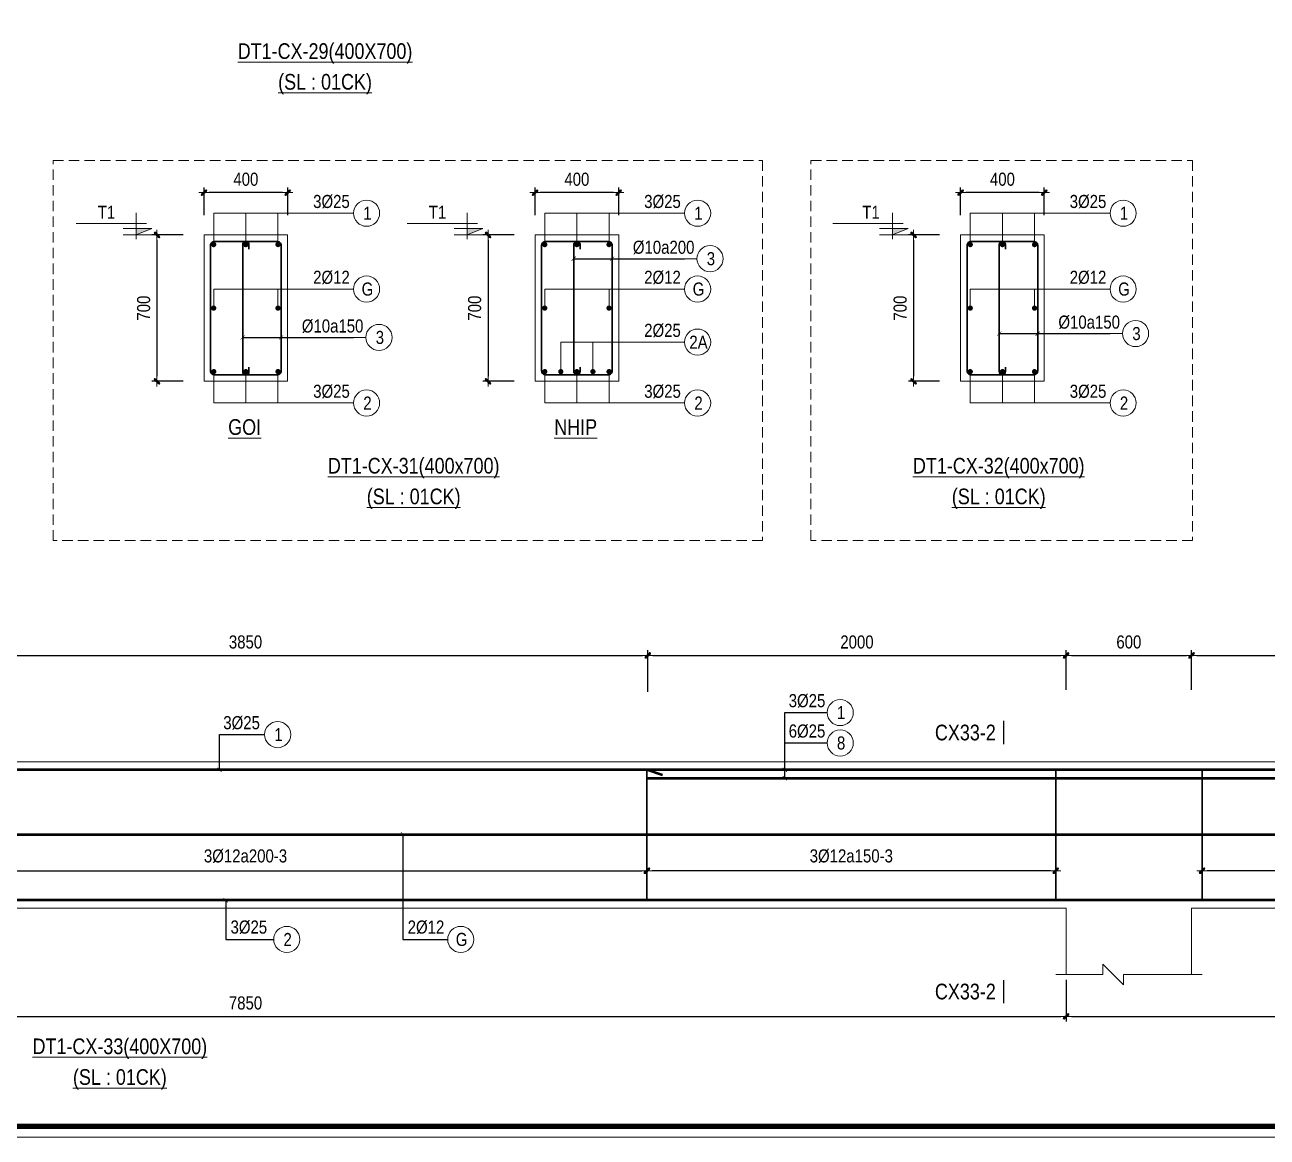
# Model space of a CAD drawing. Header units: millimetres. Extents: x 397144 to 8960116, y 345581 to 674207.
# Drawn here: x 5001605 to 5007547, y 602485 to 607804 of the extents above; entities that cross this region are included whole.
import ezdxf
from ezdxf.enums import TextEntityAlignment as Align
from ezdxf.xclip import XClip

# ---------------------------------------------------------------- set-up
doc = ezdxf.new("R2010")
doc.units = ezdxf.units.MM
doc.header["$XCLIPFRAME"] = 0
doc.header["$PDSIZE"] = -10
doc.linetypes.add('HIDDEN', pattern=[0.375, 0.25, -0.125])
doc.layers.get('0').update_dxf_attribs({"linetype": 'CONTINUOUS'})
doc.layers.get('Defpoints').update_dxf_attribs({"color": 12, "linetype": 'CONTINUOUS'})
for name, color, linetype, lineweight in [('CDAI', 8, 'CONTINUOUS', 30), ('CTHEP', 2, 'CONTINUOUS', 50), ('DBAO', 3, 'CONTINUOUS', 20), ('DGIONG', 4, 'CONTINUOUS', 13), ('KTH', 150, 'CONTINUOUS', 5), ('Net khuat', 8, 'HIDDEN', 13), ('STICK', 1, 'CONTINUOUS', 9), ('TEXT', 7, 'CONTINUOUS', 15)]:
    doc.layers.add(name, color=color, linetype=linetype, lineweight=lineweight)
doc.layers.add('HATCH', color=7, linetype='CONTINUOUS', lineweight=5, true_color=0x2491ff)
doc.styles.add('Star-HelCon', font='VHELVCN_0.TTF')
doc.styles.add('TTP-HelCon', font='VHELVCN_0.TTF')
doc.styles.add('VNI-HELVE-CONDENSE', font='VHELVCN_0.TTF')
doc.dimstyles.new('kc-25', dxfattribs={"dimtxt": 62.5, "dimasz": 20, "dimexe": 20, "dimexo": 50, "dimgap": 25, "dimtad": 3, "dimdec": 0, "dimzin": 0, "dimdsep": 46, "dimtxsty": 'VNI-HELVE-CONDENSE', "dimblk": 'DIM', "dimcen": 2.5, "dimclrd": 256, "dimclre": 154, "dimclrt": 7, "dimaunit": 1, "dimadec": 0, "dimazin": 0, "dimtfac": 1, "dimtdec": 0, "dimtix": 1, "dimtmove": 0, "dimatfit": 3, "dimldrblk": 'DOT', "dimfxl": 1, "dimtolj": 1, "dimtzin": 0, "dimarcsym": 0})
doc.dimstyles.new('TTP-25', dxfattribs={"dimscale": 25, "dimtxt": 2.5, "dimasz": 1, "dimexe": 1, "dimexo": 1, "dimgap": 0.09, "dimtad": 0, "dimdec": 4, "dimrnd": 5, "dimzin": 9, "dimdsep": 46, "dimtxsty": 'TTP-HelCon', "dimblk": 'Stick1', "dimcen": 0.09, "dimdle": 1.5, "dimclrd": 256, "dimclre": 256, "dimclrt": 7, "dimadec": 0, "dimazin": 0, "dimtfac": 1, "dimtdec": 4, "dimtmove": 0, "dimatfit": 3, "dimldrblk": '_ArchTick1', "dimfxl": 1, "dimtvp": 1, "dimtolj": 1, "dimtzin": 0, "dimarcsym": 0})

# ---------------------------------------------------------------- blocks, each defined once
blk = doc.blocks.new('Stick1')
at = {"layer": 'STICK'}
h = blk.add_hatch(color=256, dxfattribs=at)
edge = h.paths.add_edge_path()
edge.add_line((0.3, 0.5), (-0.5, -0.3))
edge.add_arc((-0.4, -0.4), 0.141, 135, 315)
edge.add_line((-0.3, -0.5), (0.5, 0.3))
edge.add_arc((0.4, 0.4), 0.141, 315, 495)
blk.add_line((1, 0), (-1, 0), dxfattribs=at)
blk.add_lwpolyline([(0.3, 0.5), (-0.5, -0.3, 1), (-0.3, -0.5), (0.5, 0.3, 1), (0.3, 0.5, 1)], format="xyb", dxfattribs=at)
blk = doc.blocks.new('*D1518')
at = {"layer": 'Defpoints', "color": 0, "ltscale": 500, "transparency": 16777216}
for p in [(5002462.4, 607002.1), (5002462.4, 606868.8), (5002862.4, 606868.8)]:
    blk.add_point(p, dxfattribs=at)
at = {"layer": 'KTH', "lineweight": -2, "ltscale": 500, "transparency": 16777216}
for p, q in [((5002462.4, 606893.8), (5002462.4, 607027.1)), ((5002837.4, 607002.1), (5002487.4, 607002.1)), ((5002862.4, 606893.8), (5002862.4, 607027.1))]:
    blk.add_line(p, q, dxfattribs=at)
at = {"layer": 'KTH', "lineweight": -2, "ltscale": 500, "transparency": 16777216, "xscale": 25, "yscale": 25, "zscale": 25, "rotation": 180}
blk.add_blockref('Stick1', (5002462.4, 607002.1), dxfattribs=at)
at = {"layer": 'KTH', "lineweight": -2, "ltscale": 500, "transparency": 16777216, "xscale": 25, "yscale": 25, "zscale": 25}
blk.add_blockref('Stick1', (5002862.4, 607002.1), dxfattribs=at)
at = {"layer": 'KTH', "color": 7, "ltscale": 500, "transparency": 16777216, "insert": (5002662.4, 607065.9), "char_height": 62.5, "attachment_point": 5, "style": 'TTP-HelCon'}
blk.add_mtext('\\A1;400', dxfattribs=at)
blk = doc.blocks.new('_ArchTick1')
at = {"color": 0, "const_width": 3.81}
blk.add_lwpolyline([(-12.7, -12.7), (12.7, 12.7)], dxfattribs=at)
blk = doc.blocks.new('*D1519')
at = {"layer": 'Defpoints', "color": 0, "ltscale": 500, "transparency": 16777216}
for p in [(5002387.2, 606799.8), (5002237.4, 606099.8), (5002387.2, 606099.8)]:
    blk.add_point(p, dxfattribs=at)
at = {"layer": 'KTH', "lineweight": -2, "ltscale": 500, "transparency": 16777216}
for p, q in [((5002362.2, 606799.8), (5002212.4, 606799.8)), ((5002237.4, 606774.8), (5002237.4, 606124.8)), ((5002362.2, 606099.8), (5002212.4, 606099.8))]:
    blk.add_line(p, q, dxfattribs=at)
at = {"layer": 'KTH', "lineweight": -2, "ltscale": 500, "transparency": 16777216, "xscale": 25, "yscale": 25, "zscale": 25}
for p, rotation in [((5002237.4, 606799.8), 90), ((5002237.4, 606099.8), 270)]:
    blk.add_blockref('Stick1', p, dxfattribs=dict(at, rotation=rotation))
at = {"layer": 'KTH', "color": 7, "ltscale": 500, "transparency": 16777216, "insert": (5002173.6, 606449.8), "char_height": 62.5, "attachment_point": 5, "rotation": 90, "style": 'TTP-HelCon'}
blk.add_mtext('\\A1;700', dxfattribs=at)
blk = doc.blocks.new('CODE')
at = {"layer": 'DBAO'}
for p, q in [((-62.5, -20), (-62.5, 105)), ((-62.5, 0), (-137.5, 30)), ((-137.5, 30), (0, 30)), ((-137.5, 0), (0, 0)), ((-112.5, 55), (223.6, 55))]:
    blk.add_line(p, q, dxfattribs=at)
at = {"layer": 'HATCH', "color": 1}
blk.add_solid([(-62.5, 0), (-137.5, 30), (-62.5, 30)], dxfattribs=at)
blk = doc.blocks.new('DIM')
h = blk.add_hatch(color=1)
h.paths.add_polyline_path([(0.49, 0.29, 1), (0.29, 0.49), (-0.19, 0), (0.19, 0)])
h.paths.add_polyline_path([(0.19, 0), (-0.19, 0), (-0.49, -0.29, 1), (-0.29, -0.49)])
at = {"color": 9}
for p, q in [((-0.19, 0), (-1.5, 0)), ((0.19, 0), (1.5, 0))]:
    blk.add_line(p, q, dxfattribs=at)
at = {"color": 1}
for p, q in [((-0.49, -0.29), (0.29, 0.49)), ((-0.29, -0.49), (0.49, 0.29)), ((-0.19, 0), (0.19, 0))]:
    blk.add_line(p, q, dxfattribs=at)
blk.add_arc((-0.39, -0.39), 0.138, 135, 315, dxfattribs=at)
blk = doc.blocks.new('*D1516')
at = {"layer": 'Defpoints', "color": 0, "ltscale": 500, "transparency": 16777216}
for p in [(5004045.7, 607002.1), (5004045.7, 606868.8), (5004445.7, 606868.8)]:
    blk.add_point(p, dxfattribs=at)
at = {"layer": 'KTH', "lineweight": -2, "ltscale": 500, "transparency": 16777216}
for p, q in [((5004045.7, 606893.8), (5004045.7, 607027.1)), ((5004420.7, 607002.1), (5004070.7, 607002.1)), ((5004445.7, 606893.8), (5004445.7, 607027.1))]:
    blk.add_line(p, q, dxfattribs=at)
at = {"layer": 'KTH', "lineweight": -2, "ltscale": 500, "transparency": 16777216, "xscale": 25, "yscale": 25, "zscale": 25, "rotation": 180}
blk.add_blockref('Stick1', (5004045.7, 607002.1), dxfattribs=at)
at = {"layer": 'KTH', "lineweight": -2, "ltscale": 500, "transparency": 16777216, "xscale": 25, "yscale": 25, "zscale": 25}
blk.add_blockref('Stick1', (5004445.7, 607002.1), dxfattribs=at)
at = {"layer": 'KTH', "color": 7, "ltscale": 500, "transparency": 16777216, "insert": (5004245.7, 607065.9), "char_height": 62.5, "attachment_point": 5, "style": 'TTP-HelCon'}
blk.add_mtext('\\A1;400', dxfattribs=at)
blk = doc.blocks.new('*D1517')
at = {"layer": 'Defpoints', "color": 0, "ltscale": 500, "transparency": 16777216}
for p in [(5003970.6, 606799.8), (5003820.8, 606099.8), (5003970.6, 606099.8)]:
    blk.add_point(p, dxfattribs=at)
at = {"layer": 'KTH', "lineweight": -2, "ltscale": 500, "transparency": 16777216}
for p, q in [((5003945.6, 606799.8), (5003795.8, 606799.8)), ((5003820.8, 606774.8), (5003820.8, 606124.8)), ((5003945.6, 606099.8), (5003795.8, 606099.8))]:
    blk.add_line(p, q, dxfattribs=at)
at = {"layer": 'KTH', "lineweight": -2, "ltscale": 500, "transparency": 16777216, "xscale": 25, "yscale": 25, "zscale": 25}
for p, rotation in [((5003820.8, 606799.8), 90), ((5003820.8, 606099.8), 270)]:
    blk.add_blockref('Stick1', p, dxfattribs=dict(at, rotation=rotation))
at = {"layer": 'KTH', "color": 7, "ltscale": 500, "transparency": 16777216, "insert": (5003756.9, 606449.8), "char_height": 62.5, "attachment_point": 5, "rotation": 90, "style": 'TTP-HelCon'}
blk.add_mtext('\\A1;700', dxfattribs=at)
blk = doc.blocks.new('*D1520')
at = {"layer": 'Defpoints', "color": 0, "ltscale": 500, "transparency": 16777216}
for p in [(5006081.1, 607002.1), (5006081.1, 606868.8), (5006481.1, 606868.8)]:
    blk.add_point(p, dxfattribs=at)
at = {"layer": 'KTH', "lineweight": -2, "ltscale": 500, "transparency": 16777216}
for p, q in [((5006081.1, 606893.8), (5006081.1, 607027.1)), ((5006456.1, 607002.1), (5006106.1, 607002.1)), ((5006481.1, 606893.8), (5006481.1, 607027.1))]:
    blk.add_line(p, q, dxfattribs=at)
at = {"layer": 'KTH', "lineweight": -2, "ltscale": 500, "transparency": 16777216, "xscale": 25, "yscale": 25, "zscale": 25, "rotation": 180}
blk.add_blockref('Stick1', (5006081.1, 607002.1), dxfattribs=at)
at = {"layer": 'KTH', "lineweight": -2, "ltscale": 500, "transparency": 16777216, "xscale": 25, "yscale": 25, "zscale": 25}
blk.add_blockref('Stick1', (5006481.1, 607002.1), dxfattribs=at)
at = {"layer": 'KTH', "color": 7, "ltscale": 500, "transparency": 16777216, "insert": (5006281.1, 607065.9), "char_height": 62.5, "attachment_point": 5, "style": 'TTP-HelCon'}
blk.add_mtext('\\A1;400', dxfattribs=at)
blk = doc.blocks.new('*D1521')
at = {"layer": 'Defpoints', "color": 0, "ltscale": 500, "transparency": 16777216}
for p in [(5006005.9, 606799.8), (5005856.1, 606099.8), (5006005.9, 606099.8)]:
    blk.add_point(p, dxfattribs=at)
at = {"layer": 'KTH', "lineweight": -2, "ltscale": 500, "transparency": 16777216}
for p, q in [((5005980.9, 606799.8), (5005831.1, 606799.8)), ((5005856.1, 606774.8), (5005856.1, 606124.8)), ((5005980.9, 606099.8), (5005831.1, 606099.8))]:
    blk.add_line(p, q, dxfattribs=at)
at = {"layer": 'KTH', "lineweight": -2, "ltscale": 500, "transparency": 16777216, "xscale": 25, "yscale": 25, "zscale": 25}
for p, rotation in [((5005856.1, 606799.8), 90), ((5005856.1, 606099.8), 270)]:
    blk.add_blockref('Stick1', p, dxfattribs=dict(at, rotation=rotation))
at = {"layer": 'KTH', "color": 7, "ltscale": 500, "transparency": 16777216, "insert": (5005792.2, 606449.8), "char_height": 62.5, "attachment_point": 5, "rotation": 90, "style": 'TTP-HelCon'}
blk.add_mtext('\\A1;700', dxfattribs=at)
blk = doc.blocks.new('*D1527')
at = {"layer": 'Defpoints', "color": 0, "transparency": 16777216}
for p in [(5004580.8, 603899.1), (5006535.8, 603816.6), (5004580.8, 603759.1)]:
    blk.add_point(p, dxfattribs=at)
at = {"layer": 'KTH', "lineweight": -2, "transparency": 16777216}
for p, q in [((5004580.8, 603874.1), (5004580.8, 603734.1)), ((5006535.8, 603791.6), (5006535.8, 603734.1)), ((5006510.8, 603759.1), (5004605.8, 603759.1))]:
    blk.add_line(p, q, dxfattribs=at)
at = {"layer": 'KTH', "lineweight": -2, "transparency": 16777216, "xscale": 25, "yscale": 25, "zscale": 25, "rotation": 180}
blk.add_blockref('Stick1', (5004580.8, 603759.1), dxfattribs=at)
at = {"layer": 'KTH', "lineweight": -2, "transparency": 16777216, "xscale": 25, "yscale": 25, "zscale": 25}
blk.add_blockref('Stick1', (5006535.8, 603759.1), dxfattribs=at)
at = {"layer": 'KTH', "color": 7, "transparency": 16777216, "insert": (5005558.3, 603829.1), "char_height": 62.5, "attachment_point": 5, "style": 'TTP-HelCon'}
blk.add_mtext('\\A1;3Þ12a150-3', dxfattribs=at)
blk = doc.blocks.new('*D1528')
at = {"layer": 'Defpoints', "color": 0, "transparency": 16777216}
for p in [(5007185.8, 604789), (5006585.8, 604635.9), (5007185.8, 604635.9)]:
    blk.add_point(p, dxfattribs=at)
at = {"layer": 'KTH', "lineweight": -2, "transparency": 16777216}
for p, q in [((5006585.8, 604660.9), (5006585.8, 604814)), ((5006610.8, 604789), (5007160.8, 604789)), ((5007185.8, 604660.9), (5007185.8, 604814))]:
    blk.add_line(p, q, dxfattribs=at)
at = {"layer": 'KTH', "lineweight": -2, "transparency": 16777216, "xscale": 25, "yscale": 25, "zscale": 25, "rotation": 180}
blk.add_blockref('Stick1', (5006585.8, 604789), dxfattribs=at)
at = {"layer": 'KTH', "lineweight": -2, "transparency": 16777216, "xscale": 25, "yscale": 25, "zscale": 25}
blk.add_blockref('Stick1', (5007185.8, 604789), dxfattribs=at)
at = {"layer": 'KTH', "color": 7, "transparency": 16777216, "insert": (5006885.8, 604852.9), "char_height": 62.5, "attachment_point": 5, "style": 'TTP-HelCon'}
blk.add_mtext('\\A1;600', dxfattribs=at)
blk = doc.blocks.new('*D1530')
at = {"layer": 'Defpoints', "color": 0, "transparency": 16777216}
for p in [(5006585.8, 604789), (5004584.8, 604599.9), (5006585.8, 604599.9)]:
    blk.add_point(p, dxfattribs=at)
at = {"layer": 'KTH', "lineweight": -2, "transparency": 16777216}
for p, q in [((5004584.8, 604624.9), (5004584.8, 604814)), ((5004609.8, 604789), (5006560.8, 604789)), ((5006585.8, 604624.9), (5006585.8, 604814))]:
    blk.add_line(p, q, dxfattribs=at)
at = {"layer": 'KTH', "lineweight": -2, "transparency": 16777216, "xscale": 25, "yscale": 25, "zscale": 25, "rotation": 180}
blk.add_blockref('Stick1', (5004584.8, 604789), dxfattribs=at)
at = {"layer": 'KTH', "lineweight": -2, "transparency": 16777216, "xscale": 25, "yscale": 25, "zscale": 25}
blk.add_blockref('Stick1', (5006585.8, 604789), dxfattribs=at)
at = {"layer": 'KTH', "color": 7, "transparency": 16777216, "insert": (5005585.3, 604852.8), "char_height": 62.5, "attachment_point": 5, "style": 'TTP-HelCon'}
blk.add_mtext('\\A1;2000', dxfattribs=at)
blk = doc.blocks.new('*D1531')
at = {"layer": 'Defpoints', "color": 0, "transparency": 16777216}
for p in [(5009586.8, 604789), (5007185.8, 604600), (5009586.8, 604600)]:
    blk.add_point(p, dxfattribs=at)
at = {"layer": 'KTH', "lineweight": -2, "transparency": 16777216}
for p, q in [((5007185.8, 604625), (5007185.8, 604814)), ((5007210.8, 604789), (5009561.8, 604789)), ((5009586.8, 604625), (5009586.8, 604814))]:
    blk.add_line(p, q, dxfattribs=at)
at = {"layer": 'KTH', "lineweight": -2, "transparency": 16777216, "xscale": 25, "yscale": 25, "zscale": 25, "rotation": 180}
blk.add_blockref('Stick1', (5007185.8, 604789), dxfattribs=at)
at = {"layer": 'KTH', "lineweight": -2, "transparency": 16777216, "xscale": 25, "yscale": 25, "zscale": 25}
blk.add_blockref('Stick1', (5009586.8, 604789), dxfattribs=at)
at = {"layer": 'KTH', "color": 7, "transparency": 16777216, "insert": (5008386.3, 604852.9), "char_height": 62.5, "attachment_point": 5, "style": 'TTP-HelCon'}
blk.add_mtext('\\A1;2400', dxfattribs=at)
blk = doc.blocks.new('*D1532')
at = {"layer": 'Defpoints', "color": 0, "transparency": 16777216}
for p in [(5000740.8, 603899.2), (5004580.8, 603899.1), (5004580.8, 603759.1)]:
    blk.add_point(p, dxfattribs=at)
at = {"layer": 'KTH', "lineweight": -2, "transparency": 16777216}
for p, q in [((5000740.8, 603874.2), (5000740.8, 603734.1)), ((5004580.8, 603874.1), (5004580.8, 603734.1)), ((5000765.8, 603759.1), (5004555.8, 603759.1))]:
    blk.add_line(p, q, dxfattribs=at)
at = {"layer": 'KTH', "lineweight": -2, "transparency": 16777216, "xscale": 25, "yscale": 25, "zscale": 25, "rotation": 180}
blk.add_blockref('Stick1', (5000740.8, 603759.1), dxfattribs=at)
at = {"layer": 'KTH', "lineweight": -2, "transparency": 16777216, "xscale": 25, "yscale": 25, "zscale": 25}
blk.add_blockref('Stick1', (5004580.8, 603759.1), dxfattribs=at)
at = {"layer": 'KTH', "color": 7, "transparency": 16777216, "insert": (5002660.8, 603829), "char_height": 62.5, "attachment_point": 5, "style": 'TTP-HelCon'}
blk.add_mtext('\\A1;3Þ12a200-3', dxfattribs=at)
blk = doc.blocks.new('*D1533')
at = {"layer": 'Defpoints', "color": 0, "transparency": 16777216}
for p in [(5004584.8, 604789), (5000736.8, 604600), (5004584.8, 604589)]:
    blk.add_point(p, dxfattribs=at)
at = {"layer": 'KTH', "lineweight": -2, "transparency": 16777216}
for p, q in [((5000736.8, 604625), (5000736.8, 604814)), ((5000761.8, 604789), (5004559.8, 604789)), ((5004584.8, 604614), (5004584.8, 604814))]:
    blk.add_line(p, q, dxfattribs=at)
at = {"layer": 'KTH', "lineweight": -2, "transparency": 16777216, "xscale": 25, "yscale": 25, "zscale": 25, "rotation": 180}
blk.add_blockref('Stick1', (5000736.8, 604789), dxfattribs=at)
at = {"layer": 'KTH', "lineweight": -2, "transparency": 16777216, "xscale": 25, "yscale": 25, "zscale": 25}
blk.add_blockref('Stick1', (5004584.8, 604789), dxfattribs=at)
at = {"layer": 'KTH', "color": 7, "transparency": 16777216, "insert": (5002660.8, 604852.9), "char_height": 62.5, "attachment_point": 5, "style": 'TTP-HelCon'}
blk.add_mtext('\\A1;3850', dxfattribs=at)
blk = doc.blocks.new('*D1542')
at = {"layer": 'Defpoints', "color": 0, "transparency": 16777216}
for p in [(4998735.8, 603557.7), (5006585.8, 603260.6), (5006585.8, 603062.7)]:
    blk.add_point(p, dxfattribs=at)
at = {"layer": 'KTH', "lineweight": -2, "transparency": 16777216}
for p, q in [((4998735.8, 603532.7), (4998735.8, 603037.7)), ((5006585.8, 603235.6), (5006585.8, 603037.7)), ((4998760.8, 603062.7), (5006560.8, 603062.7))]:
    blk.add_line(p, q, dxfattribs=at)
at = {"layer": 'KTH', "lineweight": -2, "transparency": 16777216, "xscale": 25, "yscale": 25, "zscale": 25, "rotation": 180}
blk.add_blockref('Stick1', (4998735.8, 603062.7), dxfattribs=at)
at = {"layer": 'KTH', "lineweight": -2, "transparency": 16777216, "xscale": 25, "yscale": 25, "zscale": 25}
blk.add_blockref('Stick1', (5006585.8, 603062.7), dxfattribs=at)
at = {"layer": 'KTH', "color": 7, "transparency": 16777216, "insert": (5002660.8, 603126.5), "char_height": 62.5, "attachment_point": 5, "style": 'TTP-HelCon'}
blk.add_mtext('\\A1;7850', dxfattribs=at)
blk = doc.blocks.new('*D1543')
at = {"layer": 'Defpoints', "color": 0, "transparency": 16777216}
for p in [(5006585.8, 603262.9), (5014984.6, 603180.1), (5014984.6, 603062.7)]:
    blk.add_point(p, dxfattribs=at)
at = {"layer": 'KTH', "lineweight": -2, "transparency": 16777216}
for p, q in [((5006585.8, 603237.9), (5006585.8, 603037.7)), ((5014984.6, 603155.1), (5014984.6, 603037.7)), ((5006610.8, 603062.7), (5014959.6, 603062.7))]:
    blk.add_line(p, q, dxfattribs=at)
at = {"layer": 'KTH', "lineweight": -2, "transparency": 16777216, "xscale": 25, "yscale": 25, "zscale": 25, "rotation": 180}
blk.add_blockref('Stick1', (5006585.8, 603062.7), dxfattribs=at)
at = {"layer": 'KTH', "lineweight": -2, "transparency": 16777216, "xscale": 25, "yscale": 25, "zscale": 25}
blk.add_blockref('Stick1', (5014984.6, 603062.7), dxfattribs=at)
at = {"layer": 'KTH', "color": 7, "transparency": 16777216, "insert": (5010785.2, 603126.5), "char_height": 62.5, "attachment_point": 5, "style": 'TTP-HelCon'}
blk.add_mtext('\\A1;9600', dxfattribs=at)
blk = doc.blocks.new('*D1535')
at = {"layer": 'Defpoints', "color": 0, "transparency": 16777216}
for p in [(5007235.8, 603899.1), (5009590.8, 603816.6), (5007235.8, 603759.1)]:
    blk.add_point(p, dxfattribs=at)
at = {"layer": 'KTH', "lineweight": -2, "transparency": 16777216}
for p, q in [((5007235.8, 603874.1), (5007235.8, 603734.1)), ((5009590.8, 603791.6), (5009590.8, 603734.1)), ((5009565.8, 603759.1), (5007260.8, 603759.1))]:
    blk.add_line(p, q, dxfattribs=at)
at = {"layer": 'KTH', "lineweight": -2, "transparency": 16777216, "xscale": 25, "yscale": 25, "zscale": 25, "rotation": 180}
blk.add_blockref('Stick1', (5007235.8, 603759.1), dxfattribs=at)
at = {"layer": 'KTH', "lineweight": -2, "transparency": 16777216, "xscale": 25, "yscale": 25, "zscale": 25}
blk.add_blockref('Stick1', (5009590.8, 603759.1), dxfattribs=at)
at = {"layer": 'KTH', "color": 7, "transparency": 16777216, "insert": (5008413.3, 603829.1), "char_height": 62.5, "attachment_point": 5, "style": 'TTP-HelCon'}
blk.add_mtext('\\A1;3Þ12a150-3', dxfattribs=at)
blk = doc.blocks.new('MC')
at = {"layer": 'CTHEP', "const_width": 10}
blk.add_lwpolyline([(0, 150), (0, 0)], dxfattribs=at)
at = {"layer": 'TEXT', "style": 'TTP-HelCon'}
blk.add_attdef('A', text='', height=100, dxfattribs=at).set_placement((-50, 25.5), align=Align.RIGHT)
blk = doc.blocks.new('CX28')
at = {"layer": 'CTHEP'}
blk.add_line((5053030.18222, 532731.7149), (5097531.87558, 532731.66677), dxfattribs=at)
for points in [[(5097715.24036, 532412.46726), (5097715.24036, 533040.65447), (5052876.45717, 533040.71921), (5052876.45717, 532414.45672)], [(5052911.67392, 532795.12013), (5052911.67392, 532418.73006), (5052911.67392, 532418.73006), (5053145.32759, 532418.707), (5068846.45578, 532418.67871), (5069420.50128, 532418.67683), (5097679.69928, 532418.65468), (5097679.69928, 532941.5302)]]:
    blk.add_lwpolyline(points, dxfattribs=at)
at = {"layer": 'DBAO'}
blk.add_lwpolyline([(5090646.45856, 532379.61946), (5097745.24037, 532379.61208), (5097745.24037, 533079.60878), (5068994.36202, 533079.65363)], dxfattribs=at)
at = {"layer": 'Net khuat', "ltscale": 200}
blk.add_lwpolyline([(5052846.45717, 532849.73002), (5097745.24037, 532849.73002)], dxfattribs=at)
blk = doc.blocks.new('CX29')
at = {"layer": 'TEXT', "style": 'TTP-HelCon'}
for s, p in [('%%UDT1-CX-29(400X700)', (5074088.5111, 521574.88129)), ('%%U(SL : 01CK)', (5074088.5111, 521427.98669))]:
    blk.add_text(s, height=75, dxfattribs=at).set_placement(p, align=Align.CENTER)
blk = doc.blocks.new('CHG_XX_Khung ten')
blk.add_lwpolyline([(15, 579), (826, 579), (826, 15), (15, 15)], close=True)
at = {"color": 4, "linetype": 'Continuous', "const_width": 1}
blk.add_lwpolyline([(17, 577), (824, 577), (824, 17), (17, 17)], close=True, dxfattribs=at)

msp = doc.modelspace()

# ---------------------------------------------------------------- linework, layer by layer
at = {"layer": 'CDAI', "ltscale": 52.5}
for p, q in [((5004580.79672, 604245.64863), (5004580.79672, 603619.67763)), ((5006535.79672, 604245.72076), (5006535.79672, 603615.72076)), ((5007235.79412, 604245.71693), (5007235.79412, 603619.7008))]:
    msp.add_line(p, q, dxfattribs=at)
at = {"layer": 'CDAI'}
for points in [[(5002512.39254, 606768.55951), (5002812.39254, 606768.55951, -0.4142135624), (5002831.14254, 606749.80951), (5002831.14254, 606149.80951, -0.4142135624), (5002812.39254, 606131.05951), (5002512.39254, 606131.05951, -0.4142135624), (5002493.64254, 606149.80951), (5002493.64254, 606749.80951, -0.4142135624)], [(5004095.74194, 606768.55951), (5004395.74194, 606768.55951, -0.4142135624), (5004414.49194, 606749.80951), (5004414.49194, 606149.80951, -0.4142135624), (5004395.74194, 606131.05951), (5004095.74194, 606131.05951, -0.4142135624), (5004076.99194, 606149.80951), (5004076.99194, 606749.80951, -0.4142135624)], [(5006131.0534, 606768.55951), (5006431.0534, 606768.55951, -0.4142135624), (5006449.8034, 606749.80951), (5006449.8034, 606149.80951, -0.4142135624), (5006431.0534, 606131.05951), (5006131.0534, 606131.05951, -0.4142135624), (5006112.3034, 606149.80951), (5006112.3034, 606749.80951, -0.4142135624)]]:
    msp.add_lwpolyline(points, format="xyb", close=True, dxfattribs=at)
for points in [[(5002677.39254, 606731.63952), (5002677.39254, 606753.55951, 0.4142135624), (5002662.39254, 606768.55951), (5002662.39254, 606768.55951, 0.4142135624), (5002647.39254, 606753.55951), (5002647.39254, 606146.05951, 0.4142135624), (5002662.39254, 606131.05951), (5002662.39254, 606131.05951, 0.4142135624), (5002677.39254, 606146.05951), (5002677.39254, 606167.9795)], [(5004260.74194, 606731.63952), (5004260.74194, 606753.55951, 0.4142135624), (5004245.74194, 606768.55951), (5004245.74194, 606768.55951, 0.4142135624), (5004230.74194, 606753.55951), (5004230.74194, 606146.05951, 0.4142135624), (5004245.74194, 606131.05951), (5004245.74194, 606131.05951, 0.4142135624), (5004260.74194, 606146.05951), (5004260.74194, 606167.9795)], [(5006296.0534, 606731.63952), (5006296.0534, 606753.55951, 0.4142135624), (5006281.0534, 606768.55951), (5006281.0534, 606768.55951, 0.4142135624), (5006266.0534, 606753.55951), (5006266.0534, 606146.05951, 0.4142135624), (5006281.0534, 606131.05951), (5006281.0534, 606131.05951, 0.4142135624), (5006296.0534, 606146.05951), (5006296.0534, 606167.9795)]]:
    msp.add_lwpolyline(points, format="xyb", dxfattribs=at)
at = {"layer": 'CTHEP'}
for p, q in [((5004655.79672, 604216.64863), (5004580.79672, 604241.64863)), ((5004580.79672, 604201.64863), (5009584.79811, 604201.6448)), ((4998485.79672, 603932.68042), (5014771.21513, 603932.66074))]:
    msp.add_line(p, q, dxfattribs=at)
at = {"layer": 'CTHEP', "const_width": 12.5}
for points in [[(5002502.39254, 606753.55951, 1), (5002514.89254, 606753.55951, 1)], [(5002656.14254, 606753.55951, 1), (5002668.64254, 606753.55951, 1)], [(5002809.89254, 606753.55951, 1), (5002822.39254, 606753.55951, 1)], [(5004085.74194, 606753.55951, 1), (5004098.24194, 606753.55951, 1)], [(5004239.49194, 606753.55951, 1), (5004251.99194, 606753.55951, 1)], [(5004393.24194, 606753.55951, 1), (5004405.74194, 606753.55951, 1)], [(5006121.0534, 606753.55951, 1), (5006133.5534, 606753.55951, 1)], [(5006274.8034, 606753.55951, 1), (5006287.3034, 606753.55951, 1)], [(5006428.5534, 606753.55951, 1), (5006441.0534, 606753.55951, 1)], [(5002502.39254, 606449.80951, 1), (5002514.89254, 606449.80951, 1)], [(5002809.89254, 606449.80951, 1), (5002822.39254, 606449.80951, 1)], [(5004085.74194, 606449.80951, 1), (5004098.24194, 606449.80951, 1)], [(5004393.24194, 606449.80951, 1), (5004405.74194, 606449.80951, 1)], [(5006121.0534, 606449.80951, 1), (5006133.5534, 606449.80951, 1)], [(5006428.5534, 606449.80951, 1), (5006441.0534, 606449.80951, 1)], [(5002502.39254, 606146.05951, 1), (5002514.89254, 606146.05951, 1)], [(5002656.14254, 606146.05951, 1), (5002668.64254, 606146.05951, 1)], [(5002809.89254, 606146.05951, 1), (5002822.39254, 606146.05951, 1)], [(5004085.74194, 606146.05951, 1), (5004098.24194, 606146.05951, 1)], [(5004162.61694, 606146.05951, 1), (5004175.11694, 606146.05951, 1)], [(5004239.49194, 606146.05951, 1), (5004251.99194, 606146.05951, 1)], [(5004316.36694, 606146.05951, 1), (5004328.86694, 606146.05951, 1)], [(5004393.24194, 606146.05951, 1), (5004405.74194, 606146.05951, 1)], [(5006121.0534, 606146.05951, 1), (5006133.5534, 606146.05951, 1)], [(5006274.8034, 606146.05951, 1), (5006287.3034, 606146.05951, 1)], [(5006428.5534, 606146.05951, 1), (5006441.0534, 606146.05951, 1)]]:
    msp.add_lwpolyline(points, format="xyb", close=True, dxfattribs=at)
at = {"layer": 'CTHEP'}
for points in [[(5014954.57991, 603613.46123), (5014954.57991, 604241.64844), (4998165.79672, 604241.71318), (4998165.79672, 603615.45069)], [(4998196.16551, 603619.72402), (5014920.50449, 603619.64865), (5014920.50449, 604142.52416)]]:
    msp.add_lwpolyline(points, dxfattribs=at)
at = {"layer": 'DBAO', "ltscale": 0.8}
for p, q in [((5006585.79672, 603580.61419), (5006585.79672, 603262.92027)), ((5007185.79672, 603580.61419), (5007185.79672, 603262.91695))]:
    msp.add_line(p, q, dxfattribs=at)
at = {"layer": 'DBAO', "flags": 128}
for points in [[(5002862.39254, 606799.80951), (5002862.39254, 606099.80951), (5002462.39254, 606099.80951), (5002462.39254, 606799.80951)], [(5002462.39254, 606799.80951), (5002862.39254, 606799.80951)], [(5004445.74194, 606799.80951), (5004445.74194, 606099.80951), (5004045.74194, 606099.80951), (5004045.74194, 606799.80951)], [(5004045.74194, 606799.80951), (5004445.74194, 606799.80951)], [(5006481.0534, 606799.80951), (5006481.0534, 606099.80951), (5006081.0534, 606099.80951), (5006081.0534, 606799.80951)], [(5006081.0534, 606799.80951), (5006481.0534, 606799.80951)]]:
    msp.add_lwpolyline(points, dxfattribs=at)
at = {"layer": 'DBAO'}
msp.add_lwpolyline([(5007185.79672, 603580.61355), (5014984.57992, 603580.60604), (5014984.57992, 604280.60275), (4998135.79672, 604280.62558), (4998135.79672, 603580.62446), (5006585.79672, 603580.61419)], dxfattribs=at)
at = {"layer": 'DGIONG'}
for p, q in [((5002508.64254, 606753.55952), (5002508.64254, 606903.55952)), ((5002508.64254, 606903.55951), (5003177.39254, 606903.55951)), ((5002662.39254, 606753.55951), (5002662.39254, 606903.55951)), ((5002816.14254, 606753.55951), (5002816.14254, 606903.55951)), ((5004091.99194, 606753.55951), (5004091.99194, 606903.55951)), ((5004091.99194, 606903.55951), (5004760.74194, 606903.55951)), ((5004245.74194, 606753.55951), (5004245.74194, 606903.55951)), ((5004399.49194, 606753.55951), (5004399.49194, 606903.55951)), ((5006127.3034, 606753.55951), (5006127.3034, 606903.55951)), ((5006127.3034, 606903.55951), (5006796.0534, 606903.55951)), ((5006281.0534, 606753.55951), (5006281.0534, 606903.55951)), ((5006434.8034, 606753.55951), (5006434.8034, 606903.55951)), ((5004414.49194, 606686.19993), (5004820.24194, 606686.19993)), ((5002508.64254, 606449.80952), (5002508.64254, 606540.96716)), ((5002508.64254, 606540.96716), (5003177.39254, 606540.96716)), ((5002816.14254, 606449.80951), (5002816.14254, 606540.96716)), ((5004091.99194, 606449.80951), (5004091.99194, 606540.96716)), ((5004091.99194, 606540.96716), (5004760.74194, 606540.96716)), ((5004399.49194, 606449.80951), (5004399.49194, 606540.96716)), ((5006127.3034, 606449.80951), (5006127.3034, 606540.96716)), ((5006127.3034, 606540.96716), (5006796.0534, 606540.96716)), ((5006434.8034, 606449.80951), (5006434.8034, 606540.96716)), ((5006449.8034, 606328.11008), (5006855.5534, 606328.11008)), ((5002831.14254, 606309.66779), (5003236.89254, 606309.66779)), ((5004168.86694, 606287.19648), (5004760.74194, 606287.19648)), ((5004168.86694, 606146.05951), (5004168.86694, 606287.19648)), ((5004322.61694, 606146.05951), (5004322.61694, 606287.19648)), ((5002508.64254, 605996.05952), (5002508.64254, 606146.05952)), ((5002662.39254, 605996.05951), (5002662.39254, 606146.05951)), ((5002816.14254, 605996.05951), (5002816.14254, 606146.05951)), ((5004091.99194, 605996.05951), (5004091.99194, 606146.05951)), ((5004245.74194, 605996.05951), (5004245.74194, 606146.05951)), ((5004399.49194, 605996.05951), (5004399.49194, 606146.05951)), ((5006127.3034, 605996.05951), (5006127.3034, 606146.05951)), ((5006281.0534, 605996.05951), (5006281.0534, 606146.05951)), ((5006434.8034, 605996.05951), (5006434.8034, 606146.05951)), ((5002508.64254, 605996.05951), (5003177.39254, 605996.05951)), ((5004091.99194, 605996.05951), (5004760.74194, 605996.05951)), ((5006127.3034, 605996.05951), (5006796.0534, 605996.05951))]:
    msp.add_line(p, q, dxfattribs=at)
msp.add_lwpolyline([(4997699.5516, 617054.8672), (5015069.15702, 617054.8672), (5015069.15702, 602536.98804), (4997699.5516, 602536.98804)], close=True, dxfattribs=at)
msp.add_lwpolyline([(5006535.79672, 603262.92027), (5006760.79672, 603262.92027), (5006760.79672, 603312.92027), (5006860.79672, 603212.92027), (5006860.79672, 603262.92027), (5007235.79412, 603262.91644)], dxfattribs=at)
for centre in [(5003239.89254, 606903.55951), (5004823.24194, 606903.55951), (5006858.5534, 606903.55951), (5004882.74194, 606686.19993), (5003239.89254, 606540.96716), (5004823.24194, 606540.96716), (5006858.5534, 606540.96716), (5006918.0534, 606328.11008), (5003299.39254, 606309.66779), (5004823.24194, 606287.19648), (5003239.89254, 605996.05951), (5004823.24194, 605996.05951), (5006858.5534, 605996.05951), (5005505.38956, 604515.52515), (5002814.54755, 604410.23309), (5005505.38956, 604370.22615), (5002858.12858, 603430.77266), (5003690.22038, 603430.72803)]:
    msp.add_circle(centre, 62.5, dxfattribs=at)
at = {"layer": 'Net khuat', "ltscale": 200}
for points in [[(5001740.3733, 607156.24049), (5005134.25008, 607156.24049), (5005134.25008, 605337.94834), (5001740.3733, 605337.94834)], [(5005364.96094, 607156.24049), (5007190.05123, 607156.24049), (5007190.05123, 605337.94834), (5005364.96094, 605337.94834)]]:
    msp.add_lwpolyline(points, close=True, dxfattribs=at)

# ---------------------------------------------------------------- block references
at = {"xscale": 0.75, "yscale": 0.75, "zscale": 0.75}
for p in [(5006286.90095, 604363.60062), (5006286.90095, 603124.85947)]:
    msp.add_blockref('MC', p, dxfattribs=at).add_auto_attribs({'A': 'CX33-2'})
at = {"layer": 'DBAO'}
ref = msp.add_blockref('CX29', (-71047.30223, 86066.57714), dxfattribs=at)
XClip(ref).set_block_clipping_path([(5068886.8367451904, 521317.6238129262), (5085656.3777450388, 523623.1797792785)])
ref = msp.add_blockref('CX28', (-92613.77133, 74707.18727), dxfattribs=at)
XClip(ref).set_block_clipping_path([(5068715.8839562088, 531416.7996376278), (5082106.5128446845, 533729.3399608198)])
at = {"layer": 'KTH', "linetype": 'Continuous', "xscale": -1}
for p in [(5002074.90599, 606799.80952), (5003658.25539, 606799.80951), (5005693.56685, 606799.80951)]:
    msp.add_blockref('CODE', p, dxfattribs=at)

# ---------------------------------------------------------------- texts
at = {"layer": 'TEXT', "style": 'TTP-HelCon'}
for s, height, p in [('3Þ25', 62.5, (5003071.89254, 606928.55951)), ('3Þ25', 62.5, (5004655.24194, 606928.55951)), ('3Þ25', 62.5, (5006690.5534, 606928.55951)), ('Þ10a200', 62.5, (5004660.74194, 606709.69993)), ('2Þ12', 62.5, (5003071.89254, 606565.96716)), ('2Þ12', 62.5, (5004655.24194, 606565.96716)), ('2Þ12', 62.5, (5006690.5534, 606565.96716)), ('Þ10a150', 62.5, (5003077.39254, 606333.16779)), ('Þ10a150', 62.5, (5006696.0534, 606351.61008)), ('2Þ25', 62.5, (5004655.24194, 606312.19648)), ('3Þ25', 62.5, (5003072.15788, 606021.05951)), ('3Þ25', 62.5, (5004655.50729, 606021.05951)), ('3Þ25', 62.5, (5006690.81875, 606021.05951)), ('%%UGOI', 75, (5002656.6662, 605843.50704)), ('%%UNHIP', 75, (5004240.0156, 605843.50704)), ('%%UDT1-CX-31(400x700)', 75, (5003465.14052, 605658.60705)), ('%%UDT1-CX-32(400x700)', 75, (5006263.47695, 605658.60705)), ('%%U(SL : 01CK)', 75, (5003465.14052, 605511.71245)), ('%%U(SL : 01CK)', 75, (5006263.47695, 605511.71245)), ('%%UDT1-CX-33(400X700)', 75, (5002059.76879, 602882.03161)), ('%%U(SL : 01CK)', 75, (5002059.76879, 602735.13701))]:
    msp.add_text(s, height=height, dxfattribs=at).set_placement(p, align=Align.CENTER)
for p in [(5002117.17265, 606876.80451), (5003700.52206, 606876.8045), (5005773.9184, 606876.8045)]:
    msp.add_text('T1    ', height=62.5, dxfattribs=at).set_placement(p, align=Align.RIGHT)
at = {"layer": 'TEXT', "style": 'Star-HelCon'}
for s, p in [('1', (5003244.05921, 606903.55951)), ('1', (5004827.40861, 606903.55951)), ('1', (5006862.72007, 606903.55951)), ('3', (5004886.90861, 606686.19993)), ('G', (5003244.05921, 606540.96716)), ('G', (5004827.40861, 606540.96716)), ('G', (5006862.72007, 606540.96716)), ('3', (5003303.55921, 606309.66779)), ('3', (5006922.22007, 606328.11008)), ('2A', (5004827.40861, 606287.19648)), ('2', (5003244.05921, 605996.05951)), ('2', (5004827.40861, 605996.05951)), ('2', (5006862.72007, 605996.05951)), ('1', (5005509.55622, 604515.52515)), ('1', (5002818.71421, 604410.23309)), ('8', (5005509.55622, 604370.22615)), ('2', (5002862.29525, 603430.77266)), ('G', (5003694.38705, 603430.72803))]:
    msp.add_text(s, height=62.5, dxfattribs=at).set_placement(p, align=Align.MIDDLE)
at = {"layer": 'TEXT', "style": 'TTP-HelCon'}
for s, p in [('3Þ25', (5005258.8795, 604541.3781)), ('3Þ25', (5002554.42366, 604436.08604, 0)), ('6Þ25', (5005258.8795, 604396.0791)), ('3Þ25', (5002589.14742, 603458.66972, 0)), ('2Þ12', (5003436.41251, 603458.62508, 0))]:
    msp.add_text(s, height=62.5, dxfattribs=at).set_placement(p)

# ---------------------------------------------------------------- dimensions: what is measured, and where the dimension line sits
at = {"layer": 'KTH', "ltscale": 500}
for base, p1, p2, picture, middle in [((5002462.39254, 607002.05951), (5002862.39254, 606868.82146), (5002462.39254, 606868.82146), '*D1518', (5002662.39254, 607065.89284)), ((5004045.74194, 607002.05951), (5004445.74194, 606868.82146), (5004045.74194, 606868.82146), '*D1516', (5004245.74194, 607065.89284)), ((5006081.0534, 607002.05951), (5006481.0534, 606868.82146), (5006081.0534, 606868.82146), '*D1520', (5006281.0534, 607065.89284))]:
    dim = msp.add_linear_dim(base=base, p1=p1, p2=p2, dimstyle='TTP-25', override={"dimtxsty": 'TTP-HelCon'}, dxfattribs=at)
    dim.commit()
    dim.dimension.update_dxf_attribs({"geometry": picture, "text_midpoint": middle})
for base, p1, p2, picture, middle in [((5002237.40599, 606099.80952), (5002387.2388, 606799.80952), (5002387.2388, 606099.80952), '*D1519', (5002173.57265, 606449.80952)), ((5003820.75539, 606099.80951), (5003970.5882, 606799.80951), (5003970.5882, 606099.80951), '*D1517', (5003756.92206, 606449.80951)), ((5005856.06685, 606099.80951), (5006005.89966, 606799.80951), (5006005.89966, 606099.80951), '*D1521', (5005792.23352, 606449.80951))]:
    dim = msp.add_linear_dim(base=base, p1=p1, p2=p2, angle=90, dimstyle='TTP-25', override={"dimtxsty": 'TTP-HelCon'}, dxfattribs=at)
    dim.commit()
    dim.dimension.update_dxf_attribs({"geometry": picture, "text_midpoint": middle})
at = {"layer": 'KTH'}
for base, p1, p2, picture, middle in [((5004584.79672, 604789.02221), (5000736.79412, 604600.01838), (5004584.79672, 604589.03914), '*D1533', (5002660.79542, 604852.85554)), ((5006585.79672, 604788.95008), (5004584.79672, 604599.94625), (5006585.79672, 604599.94625), '*D1530', (5005585.29672, 604852.78341)), ((5007185.79412, 604789.02221), (5006585.79672, 604635.92549), (5007185.79412, 604635.92549), '*D1528', (5006885.79542, 604852.85554)), ((5009586.79412, 604789.02221), (5007185.79412, 604600.01838), (5009586.79412, 604600.01838), '*D1531', (5008386.29412, 604852.85554)), ((5006585.79672, 603062.66371), (4998735.79812, 603557.73773), (5006585.79672, 603260.64671), '*D1542', (5002660.79742, 603126.49704))]:
    dim = msp.add_linear_dim(base=base, p1=p1, p2=p2, angle=180, dimstyle='TTP-25', override={"dimtmove": 1}, dxfattribs=at)
    dim.commit()
    dim.dimension.update_dxf_attribs({"geometry": picture, "text_midpoint": middle})
dim = msp.add_linear_dim(base=(5004580.79672, 603759.06922), p1=(5000740.79412, 603899.15775), p2=(5004580.79672, 603899.08945), text='3Þ12a200-3', dimstyle='TTP-25', override={"dimtmove": 1}, dxfattribs=at)
dim.commit()
dim.dimension.update_dxf_attribs({"geometry": '*D1532', "text_midpoint": (5002660.79542, 603828.98588)})
for base, p1, p2, text, picture, middle in [((5004580.79672, 603759.14457), (5006535.79672, 603816.61792), (5004580.79672, 603899.08945), '3Þ12a150-3', '*D1527', (5005558.29672, 603829.06124)), ((5007235.78727, 603759.14457), (5009590.78727, 603816.61792), (5007235.78727, 603899.08945), '3Þ12a150-3', '*D1535', (5008413.28727, 603829.06124)), ((5014984.57992, 603062.66371), (5006585.79672, 603262.92027), (5014984.57992, 603180.07573), '9600', '*D1543', (5010785.18832, 603126.49704))]:
    dim = msp.add_linear_dim(base=base, p1=p1, p2=p2, angle=180, text=text, dimstyle='TTP-25', override={"dimtmove": 1}, dxfattribs=at)
    dim.commit()
    dim.dimension.update_dxf_attribs({"geometry": picture, "text_midpoint": middle})

# ---------------------------------------------------------------- leaders
at = {"layer": 'DGIONG'}
for points in [[(5004230.74194, 606686.19993), (5004576.6724, 606686.19993)], [(5004414.49194, 606686.19993), (5004760.4224, 606686.19993)], [(5006266.0534, 606328.11008), (5006611.98385, 606328.11008)], [(5006449.8034, 606328.11008), (5006795.73385, 606328.11008)], [(5002647.39254, 606309.66779), (5002993.32299, 606309.66779)], [(5002831.14254, 606309.66779), (5003177.07299, 606309.66779)], [(5005240.36774, 604241.71704), (5005240.36747, 604515.52515), (5005442.88956, 604515.52515)], [(5002535.91189, 604241.72399), (5002535.91163, 604410.23309), (5002752.04755, 604410.23309)], [(5005240.36771, 604201.64812), (5005240.36712, 604370.22615), (5005442.8892, 604370.22615)], [(5003413.40234, 603934.7726), (5003413.40048, 603430.72803), (5003627.72038, 603430.72803)], [(5002566.13565, 603617.81692), (5002566.13539, 603430.77266), (5002795.62858, 603430.77266)]]:
    msp.add_leader(points, dimstyle='kc-25', override={"dimtad": 0, "dimldrblk": 'ArchTick', "dimfxl": 100, "dimarcsym": 1}, dxfattribs=at)

# ---------------------------------------------------------------- next in the draw order: block references
at = {"layer": 'KTH', "ltscale": 0.8, "xscale": 25.92478421702978, "yscale": 25.92478421702978, "zscale": 25.92478421702978}
msp.add_blockref('CHG_XX_Khung ten', (4997258.83027, 602096.26671), dxfattribs=at)

doc.saveas('drawing.dxf')
